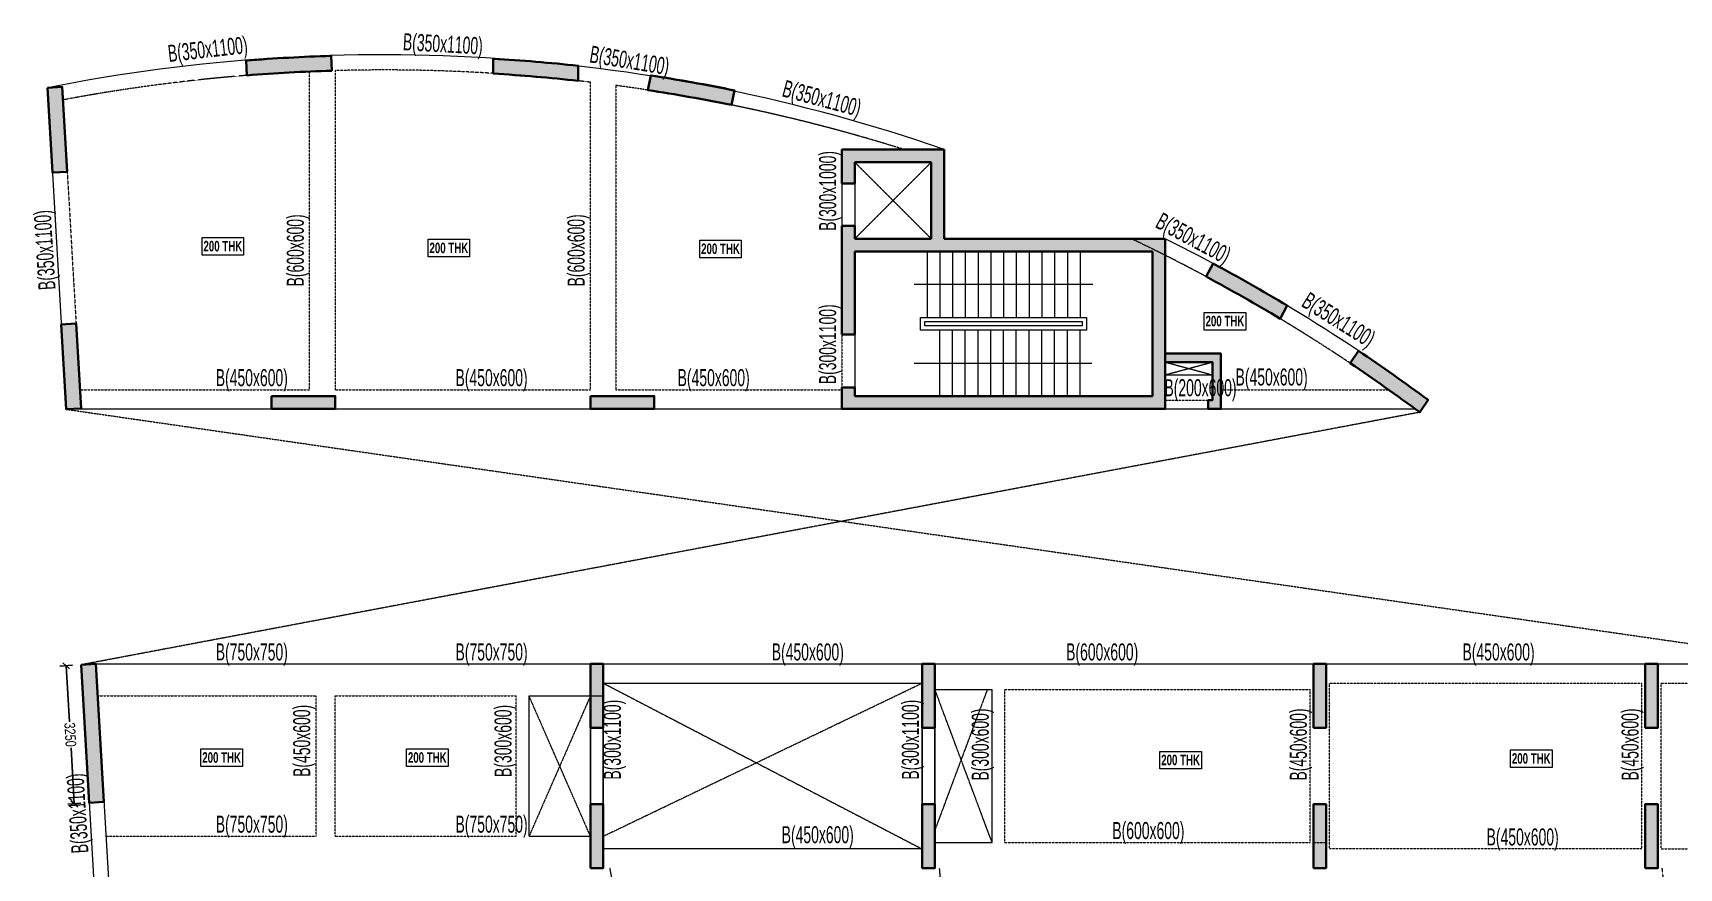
# Model space of a CAD drawing. Header units: millimetres. Extents: x 930 to 252251, y 37 to 96769.
# Drawn here: x 2146 to 40854, y 39065 to 58704 of the extents above; entities that cross this region are included whole.
import ezdxf

# ---------------------------------------------------------------- set-up
doc = ezdxf.new("R2010")
doc.units = ezdxf.units.MM
doc.linetypes.add('HIDDEN', pattern=[0.375, 0.25, -0.125])
for name, color, linetype, lineweight in [('A-ANNO-DIMS', 8, 'Continuous', 15), ('A-DETL-MISC', 35, 'Continuous', 15), ('A-FLOR-IDEN', 11, 'Continuous', 9), ('A-HIDD-ABVE', 8, 'HIDDEN', 20), ('S-BEAM', 7, 'Continuous', 18), ('S-BEAM-IDEN', 2, 'Continuous', 9), ('S-COL HATCH', 9, 'Continuous', 0), ('S-COLS', 5, 'Continuous', 35)]:
    doc.layers.add(name, color=color, linetype=linetype, lineweight=lineweight)
doc.layers.add('changes', color=7, linetype='Continuous')
doc.styles.add('Dim.s & Anno.(Misc.)', font='ARIALN.TTF')
doc.styles.add('SOBHA', font='swisscl.ttf')
doc.styles.add('Swis721 LtCn BT', font='swisscl.ttf', dxfattribs={"width": 0.9, "height": 233.355162})
doc.styles.add('Swis721 LtCn BT_B', font='', dxfattribs={"width": 0.9, "height": 246.918336})
doc.styles.get('Swis721 LtCn BT_B').set_extended_font_data('Swis721 LtCn BT', bold=True)
doc.dimstyles.new('A-GFC-100', dxfattribs={"dimscale": 100, "dimtxt": 1.75, "dimasz": 1.5, "dimexe": 1.5, "dimexo": 0, "dimgap": 1, "dimtad": 1, "dimdsep": 46, "dimtxsty": 'Dim.s & Anno.(Misc.)', "dimblk": 'ARCHTICK', "dimcen": 0, "dimdle": 1.5, "dimclrd": 256, "dimclre": 8, "dimclrt": 6, "dimazin": 2, "dimtfac": 1, "dimtix": 1, "dimtmove": 2, "dimatfit": 3, "dimfxl": 1, "dimtolj": 1, "dimlwd": -1, "dimlwe": 9, "dimarcsym": 0})
doc.dimstyles.new('S-100', dxfattribs={"dimscale": 100, "dimtxt": 2.5, "dimasz": 1.5, "dimexe": 1.5, "dimexo": 1.5, "dimgap": 0.1, "dimtad": 0, "dimdec": 0, "dimrnd": 0.0005, "dimzin": 0, "dimdsep": 46, "dimtxsty": 'SOBHA', "dimblk": 'OBLIQUE', "dimcen": 0.09, "dimclrd": 8, "dimclre": 8, "dimclrt": 6, "dimadec": 0, "dimazin": 0, "dimtfac": 1, "dimtdec": 0, "dimtofl": 0, "dimtmove": 0, "dimatfit": 3, "dimfxl": 1.5, "dimfxlon": 1, "dimtolj": 1, "dimtzin": 0, "dimlwd": -1, "dimlwe": -1, "dimarcsym": 0})

# ---------------------------------------------------------------- blocks, each defined once
blk = doc.blocks.new('_ARCHTICK')
at = {"color": 0, "linetype": 'ByBlock', "const_width": 0.15}
blk.add_lwpolyline([(-0.5, -0.5), (0.5, 0.5)], dxfattribs=at)
blk = doc.blocks.new('A$Cb7cd9481')
at = {"layer": 'S-COL HATCH', "transparency": 33554687}
h = blk.add_hatch(color=256, dxfattribs=at)
h.dxf.hatch_style = 1
h.paths.add_polyline_path([(-9681, 41101), (-9700, 41450, 0.01185), (-11697, 41341), (-11678, 40991, -0.011949)])
h = blk.add_hatch(color=256, dxfattribs=at)
h.dxf.hatch_style = 1
h.paths.add_polyline_path([(-3886, 40864), (-3886, 41216, 0.011892), (-5886, 41384), (-5886, 41033, -0.011992)])
h = blk.add_hatch(color=256, dxfattribs=at)
h.dxf.hatch_style = 1
h.paths.add_polyline_path([(-16019, 40721), (-16368, 40700), (-16252, 38704), (-15902, 38724)])
h = blk.add_hatch(color=256, dxfattribs=at)
h.dxf.hatch_style = 1
h.paths.add_polyline_path([(-282, 40295), (-212, 40638, 0.011811), (-2182, 40990), (-2251, 40647, -0.01191)])
h = blk.add_hatch(color=256, dxfattribs=at)
h.dxf.hatch_style = 1
h.paths.add_polyline_path([(9915, 37151), (4715, 37151), (4715, 39251), (2315, 39251), (2315, 38451), (2615, 38451), (2615, 38951), (4415, 38951), (4415, 37151), (2615, 37151), (2615, 37451), (2315, 37451), (2315, 34901), (2615, 34901), (2615, 36851), (9615, 36851), (9615, 33451), (2615, 33451), (2615, 33651), (2315, 33651), (2315, 33151), (9915, 33151)])
h = blk.add_hatch(color=256, dxfattribs=at)
h.dxf.hatch_style = 1
h.paths.add_polyline_path([(11046, 36567), (10880, 36258, -0.01191), (12618, 35269), (12784, 35577, 0.011811)])
h = blk.add_hatch(color=256, dxfattribs=at)
h.dxf.hatch_style = 1
h.paths.add_polyline_path([(-15694, 35157), (-16043, 35136), (-15927, 33140), (-15578, 33160)])
h = blk.add_hatch(color=256, dxfattribs=at)
h.dxf.hatch_style = 1
h.paths.add_polyline_path([(11225, 34450), (9915, 34450), (9915, 34250), (11025, 34250), (11025, 33350), (10925, 33350), (10925, 33151), (11225, 33150), (11225, 33350)])
h = blk.add_hatch(color=256, dxfattribs=at)
h.dxf.hatch_style = 1
h.paths.add_polyline_path([(14462, 34513), (14267, 34222, -0.01191), (15902, 33069), (16097, 33360, 0.011811)])
h = blk.add_hatch(color=256, dxfattribs=at)
h.dxf.hatch_style = 1
h.paths.add_polyline_path([(-11102, 33451), (-11102, 33151), (-9602, 33151), (-9602, 33451)])
h = blk.add_hatch(color=256, dxfattribs=at)
h.dxf.hatch_style = 1
h.paths.add_polyline_path([(-3600, 33451), (-3600, 33151), (-2100, 33151), (-2100, 33451)])
h = blk.add_hatch(color=256, dxfattribs=at)
h.dxf.hatch_style = 1
h.paths.add_polyline_path([(-15227, 27150), (-15577, 27130), (-15387, 23885), (-15038, 23905)])
h = blk.add_hatch(color=256, dxfattribs=at)
h.dxf.hatch_style = 1
h.paths.add_polyline_path([(-3600, 25651), (-3300, 25651), (-3300, 27151), (-3600, 27151)])
h = blk.add_hatch(color=256, dxfattribs=at)
h.dxf.hatch_style = 1
h.paths.add_polyline_path([(-3600, 25651), (-3300, 25651), (-3300, 27151), (-3600, 27151)])
h = blk.add_hatch(color=256, dxfattribs=at)
h.dxf.hatch_style = 1
h.paths.add_polyline_path([(4200, 25651), (4500, 25651), (4500, 27151), (4200, 27151)])
h = blk.add_hatch(color=256, dxfattribs=at)
h.dxf.hatch_style = 1
h.paths.add_polyline_path([(4200, 25651), (4500, 25651), (4500, 27151), (4200, 27151)])
h = blk.add_hatch(color=256, dxfattribs=at)
h.dxf.hatch_style = 1
h.paths.add_polyline_path([(13400, 25651), (13700, 25651), (13700, 27151), (13400, 27151)])
h = blk.add_hatch(color=256, dxfattribs=at)
h.dxf.hatch_style = 1
h.paths.add_polyline_path([(13400, 25651), (13700, 25651), (13700, 27151), (13400, 27151)])
h = blk.add_hatch(color=256, dxfattribs=at)
h.dxf.hatch_style = 1
h.paths.add_polyline_path([(21200, 25651), (21500, 25651), (21500, 27151), (21200, 27151)])
h = blk.add_hatch(color=256, dxfattribs=at)
h.dxf.hatch_style = 1
h.paths.add_polyline_path([(21200, 25651), (21500, 25651), (21500, 27151), (21200, 27151)])
h = blk.add_hatch(color=256, dxfattribs=at)
h.dxf.hatch_style = 1
h.paths.add_polyline_path([(-3600, 22351), (-3300, 22351), (-3300, 23851), (-3600, 23851)])
h = blk.add_hatch(color=256, dxfattribs=at)
h.dxf.hatch_style = 1
h.paths.add_polyline_path([(-3600, 22351), (-3300, 22351), (-3300, 23851), (-3600, 23851)])
h = blk.add_hatch(color=256, dxfattribs=at)
h.dxf.hatch_style = 1
h.paths.add_polyline_path([(4200, 22351), (4500, 22351), (4500, 23851), (4200, 23851)])
h = blk.add_hatch(color=256, dxfattribs=at)
h.dxf.hatch_style = 1
h.paths.add_polyline_path([(4200, 22351), (4500, 22351), (4500, 23851), (4200, 23851)])
h = blk.add_hatch(color=256, dxfattribs=at)
h.dxf.hatch_style = 1
h.paths.add_polyline_path([(13400, 22351), (13700, 22351), (13700, 23851), (13400, 23851)])
h = blk.add_hatch(color=256, dxfattribs=at)
h.dxf.hatch_style = 1
h.paths.add_polyline_path([(13400, 22351), (13700, 22351), (13700, 23851), (13400, 23851)])
h = blk.add_hatch(color=256, dxfattribs=at)
h.dxf.hatch_style = 1
h.paths.add_polyline_path([(21200, 22351), (21500, 22351), (21500, 23851), (21200, 23851)])
h = blk.add_hatch(color=256, dxfattribs=at)
h.dxf.hatch_style = 1
h.paths.add_polyline_path([(21200, 22351), (21500, 22351), (21500, 23851), (21200, 23851)])
at = {"layer": 'S-COLS'}
for p, q in [((4715, 39251, 0), (2315, 39251, 0)), ((4715, 37151, 0), (4715, 39251, 0)), ((4415, 38951, 0), (2615, 38951, 0)), ((4415, 37151, 0), (4415, 38951, 0)), ((4415, 37151, 0), (2615, 37151)), ((2615, 36851), (9615, 36851)), ((2615, 34901), (2615, 36851)), ((9915, 37151), (4715, 37151, 0)), ((9615, 36851), (9615, 33451)), ((9915, 33151), (9915, 37151)), ((2315, 34901), (2615, 34901)), ((2315, 33651), (2315, 33151)), ((2615, 33651), (2315, 33651)), ((2615, 33451), (2615, 33651)), ((9615, 33451), (2615, 33451)), ((2315, 33151), (9915, 33151))]:
    blk.add_line(p, q, dxfattribs=at)
at = {"layer": 'S-COLS', "elevation": 0}
for points in [[(-9700, 41450, 0.01185), (-11697, 41341), (-11678, 40991, -0.011949), (-9681, 41101), (-9700, 41450)], [(-5886, 41384, -0.011892), (-3886, 41216), (-3886, 40864, 0.011992), (-5886, 41033), (-5886, 41384)], [(-282, 40295), (-212, 40638, 0.011811), (-2182, 40990), (-2251, 40647, -0.01191), (-282, 40295)], [(12784, 35577, 0.011811), (11046, 36567), (10880, 36258, -0.01191), (12618, 35269), (12784, 35577)], [(14462, 34513), (14267, 34222, -0.01191), (15902, 33069), (16097, 33360, 0.011811), (14462, 34513)]]:
    blk.add_lwpolyline(points, format="xyb", dxfattribs=at)
for points in [[(-16368, 40700), (-16019, 40721), (-15902, 38724), (-16252, 38704)], [(-16043, 35136), (-15694, 35157), (-15578, 33160), (-15927, 33140)], [(-11102, 33451), (-11102, 33151), (-9602, 33151), (-9602, 33451)], [(-3600, 33451), (-3600, 33151), (-2100, 33151), (-2100, 33451)], [(-15577, 27130), (-15227, 27150), (-15038, 23905), (-15387, 23885)], [(-3600, 25651), (-3300, 25651), (-3300, 27151), (-3600, 27151)], [(-3600, 25651), (-3300, 25651), (-3300, 27151), (-3600, 27151)], [(4200, 25651), (4500, 25651), (4500, 27151), (4200, 27151)], [(4200, 25651), (4500, 25651), (4500, 27151), (4200, 27151)], [(13400, 25651), (13700, 25651), (13700, 27151), (13400, 27151)], [(13400, 25651), (13700, 25651), (13700, 27151), (13400, 27151)], [(21200, 25651), (21500, 25651), (21500, 27151), (21200, 27151)], [(21200, 25651), (21500, 25651), (21500, 27151), (21200, 27151)], [(-3600, 22351), (-3300, 22351), (-3300, 23851), (-3600, 23851)], [(-3600, 22351), (-3300, 22351), (-3300, 23851), (-3600, 23851)], [(4200, 22351), (4500, 22351), (4500, 23851), (4200, 23851)], [(4200, 22351), (4500, 22351), (4500, 23851), (4200, 23851)], [(13400, 22351), (13700, 22351), (13700, 23851), (13400, 23851)], [(13400, 22351), (13700, 22351), (13700, 23851), (13400, 23851)], [(21200, 22351), (21500, 22351), (21500, 23851), (21200, 23851)], [(21200, 22351), (21500, 22351), (21500, 23851), (21200, 23851)]]:
    blk.add_lwpolyline(points, close=True, dxfattribs=at)
for points in [[(2615, 38951), (2615, 38451), (2315, 38451), (2315, 39251)], [(2615, 37151), (2615, 37451), (2315, 37451), (2315, 34901)], [(9915, 34450), (11225, 34450), (11225, 33350), (11225, 33150), (10925, 33151), (10925, 33350), (11025, 33350), (11025, 34250), (9915, 34250), (9915, 34450)]]:
    blk.add_lwpolyline(points, dxfattribs=at)
blk = doc.blocks.new('_OBLIQUE')
at = {"color": 0, "linetype": 'ByBlock'}
blk.add_line((-0.5, -0.5), (0.5, 0.5), dxfattribs=at)
blk = doc.blocks.new('*D22')
at = {"layer": 'changes', "color": 8, "transparency": 16777216}
for p, q in [((3079, 43833), (2780, 43815)), ((2930, 43824), (3006, 42508)), ((3119, 40579), (3042, 41895)), ((3269, 40588), (2969, 40571))]:
    blk.add_line(p, q, dxfattribs=at)
at = {"layer": 'changes', "color": 8, "transparency": 16777216, "xscale": 150, "yscale": 150, "zscale": 150}
for p, rotation in [((2930, 43824), 93.33900045578682), ((3119, 40579), 273.3390004557868)]:
    blk.add_blockref('_OBLIQUE', p, dxfattribs=dict(at, rotation=rotation))
at = {"layer": 'changes', "color": 6, "transparency": 16777216, "insert": (3024, 42202), "char_height": 250, "attachment_point": 5, "rotation": 273.339, "style": 'SOBHA'}
blk.add_mtext('\\A1;3250', dxfattribs=at)
blk = doc.blocks.new('A$Cf8d4ec59')
at = {"layer": 'A-DETL-MISC'}
for p, q in [((-5300, 0), (-5300, -1550)), ((-5000, 0), (-5000, -1550)), ((-4700, 0), (-4700, -1550)), ((-4400, 0), (-4400, -1550)), ((-4100, 0), (-4100, -1550)), ((-3800, 0), (-3800, -1550)), ((-3500, 0), (-3500, -1550)), ((-3200, 0), (-3200, -1550)), ((-2900, 0), (-2900, -1550)), ((-2600, 0), (-2600, -1550)), ((-2300, 0), (-2300, -1550)), ((-2000, 0), (-2000, -1550)), ((-1700, 0), (-1700, -1550)), ((-5000, -3400), (-5000, -1850)), ((-4700, -3400), (-4700, -1850)), ((-4400, -3400), (-4400, -1850)), ((-4100, -3400), (-4100, -1850)), ((-3800, -3400), (-3800, -1850)), ((-3500, -3400), (-3500, -1850)), ((-3200, -3400), (-3200, -1850)), ((-2900, -3400), (-2900, -1850)), ((-2600, -3400), (-2600, -1850)), ((-2300, -3400), (-2300, -1850)), ((-2000, -3400), (-2000, -1850)), ((-1700, -3400), (-1700, -1850))]:
    blk.add_line(p, q, dxfattribs=at)
for points in [[(-1550, -1550), (-1550, -1850), (-5450, -1850), (-5450, -1550)], [(-1650, -1650), (-1650, -1750), (-5350, -1750), (-5350, -1650)]]:
    blk.add_lwpolyline(points, close=True, dxfattribs=at)
at = {"layer": 'A-ANNO-DIMS', "ltscale": 500}
for points in [[(-1400, -775), (-5600, -775)], [(-5600, -2625), (-1424, -2625)]]:
    blk.add_leader(points, dimstyle='A-GFC-100', override={"dimasz": 0.002, "dimtad": 0, "dimfxl": 0.18, "dimarcsym": 1}, dxfattribs=at)

msp = doc.modelspace()

# ---------------------------------------------------------------- linework, layer by layer
at = {"layer": 'A-FLOR-IDEN', "color": 8, "flags": 128}
for points in [[(7100.2, 53891.9), (7100.2, 53480.1), (6122.7, 53480.1), (6122.7, 53891.9)], [(7100.2, 53891.9), (7100.2, 53480.1), (6122.7, 53480.1), (6122.7, 53891.9)], [(12415.2, 53850.9), (12415.2, 53439.1), (11437.7, 53439.1), (11437.7, 53850.9)], [(12415.2, 53850.9), (12415.2, 53439.1), (11437.7, 53439.1), (11437.7, 53850.9)], [(18802.7, 53829.9), (18802.7, 53418.1), (17825.2, 53418.1), (17825.2, 53829.9)], [(18802.7, 53829.9), (18802.7, 53418.1), (17825.2, 53418.1), (17825.2, 53829.9)], [(30663.3, 52129.9), (30663.3, 51718.1), (29685.8, 51718.1), (29685.8, 52129.9)], [(30663.3, 52129.9), (30663.3, 51718.1), (29685.8, 51718.1), (29685.8, 52129.9)], [(29621.7, 41809.4), (29621.7, 41397.6), (28644.2, 41397.6), (28644.2, 41809.4)], [(29621.7, 41809.4), (29621.7, 41397.6), (28644.2, 41397.6), (28644.2, 41809.4)], [(37866.7, 41844.9), (37866.7, 41433.1), (36889.2, 41433.1), (36889.2, 41844.9)], [(37866.7, 41844.9), (37866.7, 41433.1), (36889.2, 41433.1), (36889.2, 41844.9)]]:
    msp.add_lwpolyline(points, close=True, dxfattribs=at)
at = {"layer": 'A-FLOR-IDEN', "color": 8, "elevation": 0, "flags": 128}
for points in [[(7072.4, 41867.1), (7072.4, 41455.2), (6094.9, 41455.2), (6094.9, 41867.1)], [(7072.4, 41867.1), (7072.4, 41455.2), (6094.9, 41455.2), (6094.9, 41867.1)], [(11907.4, 41867.1), (11907.4, 41455.2), (10929.9, 41455.2), (10929.9, 41867.1)], [(11907.4, 41867.1), (11907.4, 41455.2), (10929.9, 41455.2), (10929.9, 41867.1)]]:
    msp.add_lwpolyline(points, close=True, dxfattribs=at)
at = {"layer": 'A-HIDD-ABVE', "linetype": 'HIDDEN'}
for p, q in [((21469.4, 55665.7, 0), (23269.4, 53865.7, 0)), ((21469.4, 53865.7, 0), (23269.4, 55665.7, 0)), ((28769.4, 50964.6, 0), (29879.4, 50664.6, 0)), ((28769.4, 50664.6, 0), (29879.4, 50964.6, 0)), ((2928, 49854.1, 0), (44419.1, 43864.6)), ((34757, 49783.9, 0), (3278.1, 43844.2, 0)), ((15555.1, 43414.6, 0), (23054.7, 39514.6)), ((15555.1, 39814.6), (23054.7, 43414.6)), ((15255.1, 43115.8, 0), (13810.8, 39814.6, 0)), ((15255.1, 39815.8, 0), (13810.8, 43114.6, 0)), ((24701.2, 39664.6), (23355.1, 43264.6, 0)), ((24586.6, 43264.6), (23355.1, 39964.6, 0))]:
    msp.add_line(p, q, dxfattribs=at)
at = {"layer": 'changes'}
for p, q in [((15255.1, 42429.8, 0), (15255.1, 40565.8, 0)), ((15555.1, 42365.8, 0), (15555.1, 40565.8, 0)), ((23055.1, 42429.8, 0), (23055.1, 40565.8, 0)), ((23355.1, 42365.8, 0), (23355.1, 40565.8, 0))]:
    msp.add_line(p, q, dxfattribs=at)
at = {"layer": 'S-BEAM', "linetype": 'HIDDEN'}
for p, q in [((8652.7, 50314.6), (8652.7, 57795.9)), ((15255.1, 50314.6, 0), (15255.1, 57545, 0)), ((21169.4, 51614.6, 0), (21169.4, 50364.6, 0)), ((3251.7, 50314.6), (8652.7, 50314.6)), ((9252.7, 50314.6), (15255.1, 50314.6)), ((15855.1, 50314.6), (21169.4, 50314.6)), ((28769.4, 50064.6, 0), (29779.6, 50064.6, 0)), ((30079.5, 50314.6, 0), (34024.9, 50314.6, 0)), ((32630.1, 43414.6), (39980.1, 43414.6)), ((32630.1, 39514.6, 0), (32630.1, 43414.6, 0)), ((39980.1, 39514.6, 0), (39980.1, 43414.6, 0)), ((40430.1, 43414.6), (44582.1, 43414.6)), ((40430.1, 39514.6, 0), (40430.1, 43414.6, 0)), ((3671.8, 43114.6), (8803.1, 43114.6)), ((8803.1, 39814.6, 0), (8803.1, 43115.8, 0)), ((9253.1, 39814.6, 0), (9253.1, 43115.8, 0)), ((9253.1, 43114.6), (13510.8, 43114.6)), ((13510.8, 39814.6, 0), (13510.8, 43114.6, 0)), ((25001.2, 39664.6, 0), (25001.2, 43264.6, 0)), ((25001.2, 43264.6), (32180.1, 43264.6)), ((32180.1, 39664.6, 0), (32180.1, 43264.6, 0)), ((3863.9, 39814.6), (8803.1, 39814.6)), ((9253.1, 39814.6), (13510.8, 39814.6)), ((15554.7, 39814.6), (15555.1, 39814.6)), ((25001.2, 39664.6), (32180.1, 39664.6)), ((32254.7, 39664.6), (32555.1, 39664.6)), ((39980.1, 39514.6), (32630.1, 39514.6)), ((40430.1, 39514.6), (51196, 39514.6)), ((16900.9, 33001.1), (15713.4, 39065.8, 0)), ((23456.1, 39065.8, 0), (24008.2, 32937, 0)), ((41157.6, 32943), (40456.7, 39065.8, 0))]:
    msp.add_line(p, q, dxfattribs=at)
at = {"layer": 'S-BEAM'}
for p, q in [((21169.4, 55164.6, 0), (21169.4, 54164.6, 0)), ((21469.4, 55164.6, 0), (21469.4, 54164.6, 0)), ((21469.4, 51614.6, 0), (21469.4, 50364.6, 0)), ((28769.4, 50664.6, 0), (29879.4, 50664.6, 0)), ((15555.1, 43414.6), (23054.7, 43414.6)), ((13810.8, 39814.6, 0), (13810.8, 43114.6, 0)), ((13810.8, 43114.6), (15555.1, 43114.6)), ((23355.1, 43264.6), (24701.2, 43264.6)), ((24701.2, 39664.6, 0), (24701.2, 43264.6, 0)), ((13810.8, 39814.6), (15255.1, 39814.6)), ((23054.7, 39514.6), (15555.1, 39514.6)), ((23355.1, 39664.6), (24701.2, 39664.6))]:
    msp.add_line(p, q, dxfattribs=at)
at = {"layer": 'S-BEAM', "ltscale": 250000}
for p, q in [((3277.5, 49864.6), (16221.9, 49864.6)), ((16755.1, 49865.7, 0), (21169.4, 49864.6, 0)), ((28769.4, 49864.6, 0), (34647.8, 49864.6)), ((3627.9, 43864.6), (15555.1, 43864.6)), ((15555.1, 43864.6, 0), (23054.7, 43864.6)), ((23355.1, 43864.6), (32255.1, 43864.6)), ((32555.1, 43864.6), (40054.7, 43864.6)), ((40355.1, 43864.6), (44484.6, 43864.6))]:
    msp.add_line(p, q, dxfattribs=at)
at = {"layer": 'S-BEAM', "ltscale": 250000, "elevation": 0}
for points in [[(23569.4, 55965.7, 0.1331752), (2486.4, 57415), (2926.9, 49864.6)], [(34952, 50074.8, 0.0440923), (28769.4, 53865.7)]]:
    msp.add_lwpolyline(points, format="xyb", dxfattribs=at)
at = {"layer": 'S-BEAM', "linetype": 'HIDDEN', "elevation": 0}
for points in [[(8652.7, 57795.9, 0.0357696), (2853.7, 57129.1), (3277.5, 49864.6)], [(15255.1, 57545, 0.0368221), (9252.7, 57817.3), (9252.7, 50314.6)], [(21469.4, 56307.5, 0.0351305), (15855.1, 57468.8), (15855.1, 50314.6)], [(22619.2, 55965.7, 0.0073412), (21469.4, 56307.5, 0.0073412)], [(32180.1, 51547.9, 0.0294377), (27970, 53865.7, 0.0294377)], [(34024.9, 50314.6, 0.0135836), (32180.1, 51547.9, 0.0103147)]]:
    msp.add_lwpolyline(points, format="xyb", dxfattribs=at)
at = {"layer": 'S-BEAM', "ltscale": 250000, "elevation": 0}
for points in [[(3278.2, 43844.2), (5682.1, 2640.6)], [(3627.6, 43864.6), (4266.4, 32914.6)]]:
    msp.add_lwpolyline(points, dxfattribs=at)

# ---------------------------------------------------------------- block references
at = {"layer": 'S-BEAM'}
msp.add_blockref('A$Cb7cd9481', (18854.9, 16714.6), dxfattribs=at)
at = {"layer": 'S-BEAM-IDEN'}
msp.add_blockref('A$Cf8d4ec59', (28469.4, 53564.6, 0), dxfattribs=at)

# ---------------------------------------------------------------- texts
at = {"layer": 'A-FLOR-IDEN', "color": 1, "char_height": 246.92, "width": 1155, "attachment_point": 2, "line_spacing_factor": 0.964267, "style": 'Swis721 LtCn BT_B'}
for insert in [(6611.4, 53813.9), (6611.4, 53813.9), (11926.4, 53772.9), (11926.4, 53772.9), (18313.9, 53751.9), (18313.9, 53751.9), (30174.6, 52051.9), (30174.6, 52051.9), (6583.7, 41789), (6583.7, 41789), (11418.7, 41789), (11418.7, 41789), (29132.9, 41731.4), (29132.9, 41731.4), (37377.9, 41766.9), (37377.9, 41766.9)]:
    msp.add_mtext('200 THK', dxfattribs=dict(at, insert=insert))
at = {"layer": 'S-BEAM-IDEN', "style": 'Swis721 LtCn BT', "width": 0.8}
for s, rotation, p in [('B(350x1100)', 6.47905, (5344.6, 58019.8)), ('B(350x1100)', 356.84056, (10837.2, 58300.2)), ('B(350x1100)', 350.68539, (15217.1, 58015)), ('B(350x1100)', 345.05471, (19740.1, 57217.2)), ('B(300x1000)', 90, (21032.3, 54049.1, 0)), ('B(350x1100)', 93.60442, (2679.4, 52672.7, 0)), ('B(600x600)', 90, (8515.6, 52742.8)), ('B(600x600)', 90, (15118, 52742.8, 0)), ('B(350x1100)', 331.79745, (28512.4, 54145.5)), ('B(300x1100)', 90, (21032.3, 50443.7, 0)), ('B(350x1100)', 327.98337, (31948.7, 52290.4)), ('B(450x600)', 360, (6444.9, 50397.9)), ('B(450x600)', 360, (12082.6, 50397.9)), ('B(450x600)', 360, (17305, 50397.9)), ('B(450x600)', 360, (30425.1, 50413.1, 0)), ('B(200x600)', 360, (28752.1, 50160.7, 0)), ('B(750x750)', 360, (6444.9, 43947.9)), ('B(750x750)', 360, (12082.6, 43947.9)), ('B(450x600)', 360, (19518.5, 43947.9)), ('B(600x600)', 360, (26441, 43947.9)), ('B(450x600)', 360, (35761, 43947.9)), ('B(300x1100)', 90, (15970.7, 41144.8)), ('B(300x1100)', 90, (22978.7, 41144.8)), ('B(450x600)', 90, (8666, 41208.6, 0)), ('B(300x600)', 90, (13400, 41207.4)), ('B(300x600)', 90, (24621.3, 41122.4, 0)), ('B(450x600)', 90, (32100.3, 41122.4, 0)), ('B(450x600)', 90, (39900.3, 41122.4, 0)), ('B(350x1100)', 93.60442, (3452.3, 39425.4, 0)), ('B(750x750)', 360, (6444.9, 39897.9)), ('B(750x750)', 360, (12082.6, 39897.9)), ('B(450x600)', 360, (19751.8, 39650.6)), ('B(600x600)', 360, (27526.8, 39747.9)), ('B(450x600)', 360, (36327.7, 39597.9))]:
    msp.add_text(s, height=400, rotation=rotation, dxfattribs=at).set_placement(p)

# ---------------------------------------------------------------- dimensions: what is measured, and where the dimension line sits
at = {"layer": 'changes'}
dim = msp.add_aligned_dim(p1=(3467.4, 40599.7, 0), p2=(3278.1, 43844.2, 0), distance=349.1, dimstyle='S-100', dxfattribs=at)
dim.commit()
dim.dimension.update_dxf_attribs({"geometry": '*D22', "text_midpoint": (3024.2, 42201.6)})

doc.saveas('drawing.dxf')
